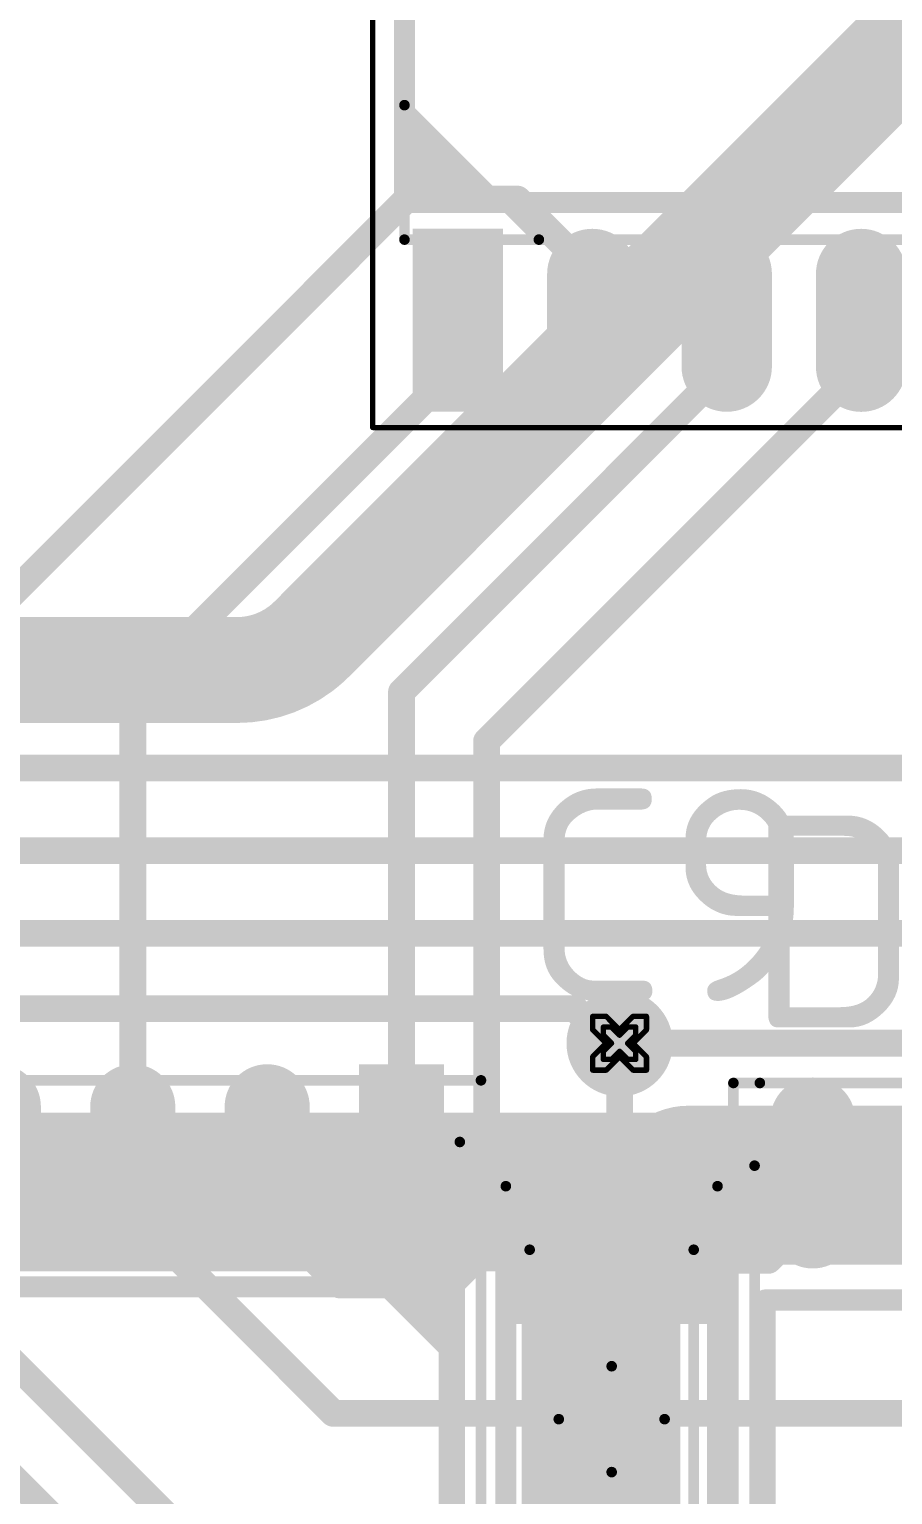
# Model space of a CAD drawing. Header units: millimetres. Extents: x 3219 to 51106, y -14166 to 2063.
# Drawn here: x 5620.08 to 5628.23, y 1785.82 to 1799.66 of the extents above; entities that cross this region are included whole.
import ezdxf

# ---------------------------------------------------------------- set-up
doc = ezdxf.new("R2010")
doc.units = ezdxf.units.MM
doc.layers.get('0').update_dxf_attribs({"lineweight": 53})
for name, color, linetype in [('Bottom Layer', 5, 'Continuous'), ('Bottom Solder', 6, 'Continuous'), ('Drill Drawing', 1, 'Continuous'), ('Mechanical 13', 56, 'Continuous'), ('Mechanical 15', 56, 'Continuous'), ('Top Layer', 1, 'Continuous'), ('Top Overlay', 2, 'Continuous'), ('Top Paste', 8, 'Continuous'), ('Top Solder', 216, 'Continuous')]:
    doc.layers.add(name, color=color, linetype=linetype)
doc.styles.add('GOST type B', font='GOST_B.TTF', dxfattribs={"height": 3.5})

# ---------------------------------------------------------------- blocks, each defined once
blk = doc.blocks.new('14_SOIC_96')
at = {"layer": 'Top Layer'}
h = blk.add_hatch(color=1, dxfattribs=at)
edge = h.paths.add_edge_path()
edge.add_arc((5.4, 0), 0.3, 90, 270)
edge.add_line((5.4, -0.3), (6.4, -0.3))
edge.add_arc((6.4, 0), 0.3, 270, 450)
edge.add_line((6.4, 0.3), (5.4, 0.3))
at = {"layer": 'Top Paste'}
h = blk.add_hatch(color=8, dxfattribs=at)
edge = h.paths.add_edge_path()
edge.add_arc((5.4, 0), 0.3, 90, 270)
edge.add_line((5.4, -0.3), (6.4, -0.3))
edge.add_arc((6.4, 0), 0.3, 270, 450)
edge.add_line((6.4, 0.3), (5.4, 0.3))
at = {"layer": 'Top Solder'}
h = blk.add_hatch(color=216, dxfattribs=at)
edge = h.paths.add_edge_path()
edge.add_arc((5.4, 0), 0.402, 90, 270)
edge.add_line((5.4, -0.402), (6.4, -0.402))
edge.add_arc((6.4, 0), 0.402, 270, 450)
edge.add_line((6.4, 0.402), (5.4, 0.402))
at = {"layer": 'Mechanical 13'}
for points in [[(-0.168, 0.55, 0.1, 0.1, 0), (5.969, 0.55, 0.1, 0.1, 0)], [(5.969, 0.55, 0.1, 0.1, 0), (5.969, -8.15, 0.1, 0.1, 0)]]:
    blk.add_lwpolyline(points, format="xyseb", dxfattribs=at)
blk.add_lwpolyline([(5.944, 0.55, 0.05, 0.05, 1), (5.994, 0.55, 0.05, 0.05, 1)], format="xyseb", close=True, dxfattribs=at)
blk.add_lwpolyline([(5.944, 0.55, 0.05, 0.05, 1), (5.994, 0.55, 0.05, 0.05, 1)], format="xyseb", close=True, dxfattribs=at)
at = {"layer": 'Mechanical 15'}
for points in [[(-0.75, 0.75, 0.1, 0.1, 0), (6.75, 0.75, 0.1, 0.1, 0)], [(6.75, 0.75, 0.1, 0.1, 0), (6.75, 0.5, 0.1, 0.1, 0)], [(6.75, 0.5, 0.1, 0.1, 0), (6.75, -8.25, 0.1, 0.1, 0)]]:
    blk.add_lwpolyline(points, format="xyseb", dxfattribs=at)
for points in [[(6.725, 0.75, 0.05, 0.05, 1), (6.775, 0.75, 0.05, 0.05, 1)], [(6.725, 0.75, 0.05, 0.05, 1), (6.775, 0.75, 0.05, 0.05, 1)], [(6.725, 0.5, 0.05, 0.05, 1), (6.775, 0.5, 0.05, 0.05, 1)], [(6.725, 0.5, 0.05, 0.05, 1), (6.775, 0.5, 0.05, 0.05, 1)]]:
    blk.add_lwpolyline(points, format="xyseb", close=True, dxfattribs=at)
at = {"layer": 'Top Overlay'}
for points in [[(1.2, 0.45, 0.2, 0.2, 0), (4.7, 0.45, 0.2, 0.2, 0)], [(4.7, 0.45, 0.2, 0.2, 0), (4.7, -8.05, 0.2, 0.2, 0)]]:
    blk.add_lwpolyline(points, format="xyseb", dxfattribs=at)
blk.add_lwpolyline([(4.65, 0.45, 0.1, 0.1, 1), (4.75, 0.45, 0.1, 0.1, 1)], format="xyseb", close=True, dxfattribs=at)
blk.add_lwpolyline([(4.65, 0.45, 0.1, 0.1, 1), (4.75, 0.45, 0.1, 0.1, 1)], format="xyseb", close=True, dxfattribs=at)
blk = doc.blocks.new('14_SOIC_99')
at = {"layer": 'Mechanical 13'}
h = blk.add_hatch(color=56, dxfattribs=at)
edge = h.paths.add_edge_path()
edge.add_arc((0.5, 0), 0.25, 0, 360)
at = {"layer": 'Top Layer'}
blk.add_hatch(color=1, dxfattribs=at).paths.add_polyline_path([(-0.8, 0.3), (0.8, 0.3), (0.8, -0.3), (-0.8, -0.3)])
h = blk.add_hatch(color=1, dxfattribs=at)
edge = h.paths.add_edge_path()
edge.add_arc((-0.5, -1.27), 0.3, 90, 270)
edge.add_line((-0.5, -1.57), (0.5, -1.57))
edge.add_arc((0.5, -1.27), 0.3, 270, 450)
edge.add_line((0.5, -0.97), (-0.5, -0.97))
h = blk.add_hatch(color=1, dxfattribs=at)
edge = h.paths.add_edge_path()
edge.add_arc((-0.5, -2.54), 0.3, 90, 270)
edge.add_line((-0.5, -2.84), (0.5, -2.84))
edge.add_arc((0.5, -2.54), 0.3, 270, 450)
edge.add_line((0.5, -2.24), (-0.5, -2.24))
h = blk.add_hatch(color=1, dxfattribs=at)
edge = h.paths.add_edge_path()
edge.add_arc((-0.5, -3.81), 0.3, 90, 270)
edge.add_line((-0.5, -4.11), (0.5, -4.11))
edge.add_arc((0.5, -3.81), 0.3, 270, 450)
edge.add_line((0.5, -3.51), (-0.5, -3.51))
at = {"layer": 'Top Overlay'}
blk.add_hatch(color=2, dxfattribs=at).paths.add_polyline_path([(1.2, 0.45), (1.2, -0.27), (1.92, 0.45)])
at = {"layer": 'Top Paste'}
blk.add_hatch(color=8, dxfattribs=at).paths.add_polyline_path([(-0.8, 0.3), (0.8, 0.3), (0.8, -0.3), (-0.8, -0.3)])
h = blk.add_hatch(color=8, dxfattribs=at)
edge = h.paths.add_edge_path()
edge.add_arc((-0.5, -1.27), 0.3, 90, 270)
edge.add_line((-0.5, -1.57), (0.5, -1.57))
edge.add_arc((0.5, -1.27), 0.3, 270, 450)
edge.add_line((0.5, -0.97), (-0.5, -0.97))
h = blk.add_hatch(color=8, dxfattribs=at)
edge = h.paths.add_edge_path()
edge.add_arc((-0.5, -2.54), 0.3, 90, 270)
edge.add_line((-0.5, -2.84), (0.5, -2.84))
edge.add_arc((0.5, -2.54), 0.3, 270, 450)
edge.add_line((0.5, -2.24), (-0.5, -2.24))
h = blk.add_hatch(color=8, dxfattribs=at)
edge = h.paths.add_edge_path()
edge.add_arc((-0.5, -3.81), 0.3, 90, 270)
edge.add_line((-0.5, -4.11), (0.5, -4.11))
edge.add_arc((0.5, -3.81), 0.3, 270, 450)
edge.add_line((0.5, -3.51), (-0.5, -3.51))
at = {"layer": 'Top Solder'}
blk.add_hatch(color=216, dxfattribs=at).paths.add_polyline_path([(-0.902, 0.402), (0.902, 0.402), (0.902, -0.402), (-0.902, -0.402)])
h = blk.add_hatch(color=216, dxfattribs=at)
edge = h.paths.add_edge_path()
edge.add_arc((-0.5, -1.27), 0.402, 90, 270)
edge.add_line((-0.5, -1.672), (0.5, -1.672))
edge.add_arc((0.5, -1.27), 0.402, 270, 450)
edge.add_line((0.5, -0.868), (-0.5, -0.868))
h = blk.add_hatch(color=216, dxfattribs=at)
edge = h.paths.add_edge_path()
edge.add_arc((-0.5, -2.54), 0.402, 90, 270)
edge.add_line((-0.5, -2.942), (0.5, -2.942))
edge.add_arc((0.5, -2.54), 0.402, 270, 450)
edge.add_line((0.5, -2.138), (-0.5, -2.138))
h = blk.add_hatch(color=216, dxfattribs=at)
edge = h.paths.add_edge_path()
edge.add_arc((-0.5, -3.81), 0.402, 90, 270)
edge.add_line((-0.5, -4.212), (0.5, -4.212))
edge.add_arc((0.5, -3.81), 0.402, 270, 450)
edge.add_line((0.5, -3.408), (-0.5, -3.408))
at = {"layer": 'Mechanical 13'}
for points in [[(-0.168, -8.15, 0.1, 0.1, 0), (-0.168, 0.55, 0.1, 0.1, 0)], [(5.969, 0.55, 0.1, 0.1, 0), (-0.168, 0.55, 0.1, 0.1, 0)]]:
    blk.add_lwpolyline(points, format="xyseb", dxfattribs=at)
blk.add_lwpolyline([(-0.193, 0.55, 0.05, 0.05, 1), (-0.143, 0.55, 0.05, 0.05, 1)], format="xyseb", close=True, dxfattribs=at)
blk.add_lwpolyline([(-0.193, 0.55, 0.05, 0.05, 1), (-0.143, 0.55, 0.05, 0.05, 1)], format="xyseb", close=True, dxfattribs=at)
at = {"layer": 'Mechanical 15'}
for points in [[(-0.75, -8.25, 0.1, 0.1, 0), (-0.75, 0.75, 0.1, 0.1, 0)], [(6.75, 0.75, 0.1, 0.1, 0), (-0.75, 0.75, 0.1, 0.1, 0)]]:
    blk.add_lwpolyline(points, format="xyseb", dxfattribs=at)
blk.add_lwpolyline([(-0.775, 0.75, 0.05, 0.05, 1), (-0.725, 0.75, 0.05, 0.05, 1)], format="xyseb", close=True, dxfattribs=at)
blk.add_lwpolyline([(-0.775, 0.75, 0.05, 0.05, 1), (-0.725, 0.75, 0.05, 0.05, 1)], format="xyseb", close=True, dxfattribs=at)
at = {"layer": 'Top Overlay'}
for points in [[(1.2, 0.45, 0.2, 0.2, 0), (4.7, 0.45, 0.2, 0.2, 0)], [(1.2, -8.05, 0.2, 0.2, 0), (1.2, 0.45, 0.2, 0.2, 0)]]:
    blk.add_lwpolyline(points, format="xyseb", dxfattribs=at)
blk.add_lwpolyline([(1.15, 0.45, 0.1, 0.1, 1), (1.25, 0.45, 0.1, 0.1, 1)], format="xyseb", close=True, dxfattribs=at)
blk.add_lwpolyline([(1.15, 0.45, 0.1, 0.1, 1), (1.25, 0.45, 0.1, 0.1, 1)], format="xyseb", close=True, dxfattribs=at)
blk = doc.blocks.new('16_SOIC_101')
at = {"layer": 'Top Layer'}
blk.add_hatch(color=1, dxfattribs=at).paths.add_polyline_path([(-3.475, 4.77), (-1.95, 4.77), (-1.95, 4.12), (-3.475, 4.12)])
h = blk.add_hatch(color=1, dxfattribs=at)
edge = h.paths.add_edge_path()
edge.add_arc((-3.15, 3.175), 0.325, 90, 270)
edge.add_line((-3.15, 2.85), (-2.275, 2.85))
edge.add_arc((-2.275, 3.175), 0.325, 270, 450)
edge.add_line((-2.275, 3.5), (-3.15, 3.5))
h = blk.add_hatch(color=1, dxfattribs=at)
edge = h.paths.add_edge_path()
edge.add_arc((-3.149, 1.905), 0.325, 90, 270)
edge.add_line((-3.149, 1.58), (-2.274, 1.58))
edge.add_arc((-2.274, 1.905), 0.325, 270, 450)
edge.add_line((-2.274, 2.23), (-3.149, 2.23))
h = blk.add_hatch(color=1, dxfattribs=at)
edge = h.paths.add_edge_path()
edge.add_arc((-3.15, 0.635), 0.325, 90, 270)
edge.add_line((-3.15, 0.31), (-2.275, 0.31))
edge.add_arc((-2.275, 0.635), 0.325, 270, 450)
edge.add_line((-2.275, 0.96), (-3.15, 0.96))
at = {"layer": 'Top Overlay'}
blk.add_hatch(color=2, dxfattribs=at).paths.add_polyline_path([(-1.56, 4.86), (-1.56, 4.14), (-0.84, 4.86)])
at = {"layer": 'Top Paste'}
blk.add_hatch(color=8, dxfattribs=at).paths.add_polyline_path([(-3.475, 4.77), (-1.95, 4.77), (-1.95, 4.12), (-3.475, 4.12)])
h = blk.add_hatch(color=8, dxfattribs=at)
edge = h.paths.add_edge_path()
edge.add_arc((-3.15, 3.175), 0.325, 90, 270)
edge.add_line((-3.15, 2.85), (-2.275, 2.85))
edge.add_arc((-2.275, 3.175), 0.325, 270, 450)
edge.add_line((-2.275, 3.5), (-3.15, 3.5))
h = blk.add_hatch(color=8, dxfattribs=at)
edge = h.paths.add_edge_path()
edge.add_arc((-3.149, 1.905), 0.325, 90, 270)
edge.add_line((-3.149, 1.58), (-2.274, 1.58))
edge.add_arc((-2.274, 1.905), 0.325, 270, 450)
edge.add_line((-2.274, 2.23), (-3.149, 2.23))
h = blk.add_hatch(color=8, dxfattribs=at)
edge = h.paths.add_edge_path()
edge.add_arc((-3.15, 0.635), 0.325, 90, 270)
edge.add_line((-3.15, 0.31), (-2.275, 0.31))
edge.add_arc((-2.275, 0.635), 0.325, 270, 450)
edge.add_line((-2.275, 0.96), (-3.15, 0.96))
at = {"layer": 'Top Solder'}
blk.add_hatch(color=216, dxfattribs=at).paths.add_polyline_path([(-3.576, 4.872), (-1.848, 4.872), (-1.848, 4.018), (-3.576, 4.018)])
h = blk.add_hatch(color=216, dxfattribs=at)
edge = h.paths.add_edge_path()
edge.add_arc((-3.15, 3.175), 0.427, 90, 270)
edge.add_line((-3.15, 2.748), (-2.275, 2.748))
edge.add_arc((-2.275, 3.175), 0.427, 270, 450)
edge.add_line((-2.275, 3.602), (-3.15, 3.602))
h = blk.add_hatch(color=216, dxfattribs=at)
edge = h.paths.add_edge_path()
edge.add_arc((-3.149, 1.905), 0.427, 90, 270)
edge.add_line((-3.149, 1.478), (-2.274, 1.478))
edge.add_arc((-2.274, 1.905), 0.427, 270, 450)
edge.add_line((-2.274, 2.332), (-3.149, 2.332))
h = blk.add_hatch(color=216, dxfattribs=at)
edge = h.paths.add_edge_path()
edge.add_arc((-3.15, 0.635), 0.427, 90, 270)
edge.add_line((-3.15, 0.208), (-2.275, 0.208))
edge.add_arc((-2.275, 0.635), 0.427, 270, 450)
edge.add_line((-2.275, 1.062), (-3.15, 1.062))
at = {"layer": 'Mechanical 13'}
for points in [[(-1.95, 4.95, 0.1, 0.1, 0), (1.95, 4.95, 0.1, 0.1, 0)], [(-1.95, 4.95, 0.1, 0.1, 0), (-1.95, -4.95, 0.1, 0.1, 0)], [(-0.68, 4.95, 0.1, 0.1, 0), (-1.95, 3.68, 0.1, 0.1, 0)]]:
    blk.add_lwpolyline(points, format="xyseb", dxfattribs=at)
for points in [[(-1.975, 4.95, 0.05, 0.05, 1), (-1.925, 4.95, 0.05, 0.05, 1)], [(-1.975, 4.95, 0.05, 0.05, 1), (-1.925, 4.95, 0.05, 0.05, 1)], [(-0.705, 4.95, 0.05, 0.05, 1), (-0.655, 4.95, 0.05, 0.05, 1)], [(-1.975, 3.68, 0.05, 0.05, 1), (-1.925, 3.68, 0.05, 0.05, 1)]]:
    blk.add_lwpolyline(points, format="xyseb", close=True, dxfattribs=at)
at = {"layer": 'Mechanical 15'}
for points in [[(-3.725, 5.25, 0.05, 0.05, 0), (3.725, 5.25, 0.05, 0.05, 0)], [(-3.725, 5.25, 0.05, 0.05, 0), (-3.725, -5.25, 0.05, 0.05, 0)]]:
    blk.add_lwpolyline(points, format="xyseb", dxfattribs=at)
blk.add_lwpolyline([(-3.737, 5.25, 0.025, 0.025, 1), (-3.712, 5.25, 0.025, 0.025, 1)], format="xyseb", close=True, dxfattribs=at)
blk.add_lwpolyline([(-3.737, 5.25, 0.025, 0.025, 1), (-3.712, 5.25, 0.025, 0.025, 1)], format="xyseb", close=True, dxfattribs=at)
at = {"layer": 'Top Overlay'}
for points in [[(-1.6, 4.95, 0.2, 0.2, 0), (1.6, 4.95, 0.2, 0.2, 0)], [(-1.6, 4.95, 0.2, 0.2, 0), (-1.6, -4.95, 0.2, 0.2, 0)]]:
    blk.add_lwpolyline(points, format="xyseb", dxfattribs=at)
blk.add_lwpolyline([(-1.65, 4.95, 0.1, 0.1, 1), (-1.55, 4.95, 0.1, 0.1, 1)], format="xyseb", close=True, dxfattribs=at)
blk.add_lwpolyline([(-1.65, 4.95, 0.1, 0.1, 1), (-1.55, 4.95, 0.1, 0.1, 1)], format="xyseb", close=True, dxfattribs=at)
blk = doc.blocks.new('CAP__1206_120')
at = {"layer": 'Top Layer'}
for points in [[(-2, -0.8), (-2, 0.8), (-1, 0.8), (-1, -0.8)], [(1, -0.8), (1, 0.8), (2, 0.8), (2, -0.8)]]:
    blk.add_hatch(color=1, dxfattribs=at).paths.add_polyline_path(points)
at = {"layer": 'Top Paste'}
for points in [[(-2, -0.8), (-2, 0.8), (-1, 0.8), (-1, -0.8)], [(1, -0.8), (1, 0.8), (2, 0.8), (2, -0.8)]]:
    blk.add_hatch(color=8, dxfattribs=at).paths.add_polyline_path(points)
at = {"layer": 'Top Solder'}
for points in [[(-2.102, -0.902), (-2.102, 0.902), (-0.898, 0.902), (-0.898, -0.902)], [(0.898, -0.902), (0.898, 0.902), (2.102, 0.902), (2.102, -0.902)]]:
    blk.add_hatch(color=216, dxfattribs=at).paths.add_polyline_path(points)
at = {"layer": 'Mechanical 13'}
for points in [[(-1.6, 0.775, 0.1, 0.1, 0), (1.6, 0.775, 0.1, 0.1, 0)], [(-1.6, 0.775, 0.1, 0.1, 0), (-1.6, -0.775, 0.1, 0.1, 0)], [(1.6, 0.775, 0.1, 0.1, 0), (1.6, -0.775, 0.1, 0.1, 0)], [(-1.6, -0.775, 0.1, 0.1, 0), (1.6, -0.775, 0.1, 0.1, 0)]]:
    blk.add_lwpolyline(points, format="xyseb", dxfattribs=at)
for points in [[(-1.625, 0.775, 0.05, 0.05, 1), (-1.575, 0.775, 0.05, 0.05, 1)], [(-1.625, 0.775, 0.05, 0.05, 1), (-1.575, 0.775, 0.05, 0.05, 1)], [(1.575, 0.775, 0.05, 0.05, 1), (1.625, 0.775, 0.05, 0.05, 1)], [(1.575, 0.775, 0.05, 0.05, 1), (1.625, 0.775, 0.05, 0.05, 1)], [(-1.625, -0.775, 0.05, 0.05, 1), (-1.575, -0.775, 0.05, 0.05, 1)], [(-1.625, -0.775, 0.05, 0.05, 1), (-1.575, -0.775, 0.05, 0.05, 1)], [(1.575, -0.775, 0.05, 0.05, 1), (1.625, -0.775, 0.05, 0.05, 1)], [(1.575, -0.775, 0.05, 0.05, 1), (1.625, -0.775, 0.05, 0.05, 1)]]:
    blk.add_lwpolyline(points, format="xyseb", close=True, dxfattribs=at)
at = {"layer": 'Mechanical 15'}
for points in [[(-2.2, 1, 0.1, 0.1, 0), (-2.2, -1, 0.1, 0.1, 0)], [(-2.2, 1, 0.1, 0.1, 0), (2.2, 1, 0.1, 0.1, 0)], [(2.2, 1, 0.1, 0.1, 0), (2.2, -1, 0.1, 0.1, 0)], [(0, 0.5, 0.1, 0.1, 0), (0, -0.5, 0.1, 0.1, 0)], [(-0.5, 0, 0.1, 0.1, 0), (0.5, 0, 0.1, 0.1, 0)], [(-2.2, -1, 0.1, 0.1, 0), (2.2, -1, 0.1, 0.1, 0)]]:
    blk.add_lwpolyline(points, format="xyseb", dxfattribs=at)
for points in [[(-2.225, 1, 0.05, 0.05, 1), (-2.175, 1, 0.05, 0.05, 1)], [(-2.225, 1, 0.05, 0.05, 1), (-2.175, 1, 0.05, 0.05, 1)], [(2.175, 1, 0.05, 0.05, 1), (2.225, 1, 0.05, 0.05, 1)], [(2.175, 1, 0.05, 0.05, 1), (2.225, 1, 0.05, 0.05, 1)], [(-0.025, 0.5, 0.05, 0.05, 1), (0.025, 0.5, 0.05, 0.05, 1)], [(-0.525, 0, 0.05, 0.05, 1), (-0.475, 0, 0.05, 0.05, 1)], [(0.475, 0, 0.05, 0.05, 1), (0.525, 0, 0.05, 0.05, 1)], [(-0.025, -0.5, 0.05, 0.05, 1), (0.025, -0.5, 0.05, 0.05, 1)], [(-2.225, -1, 0.05, 0.05, 1), (-2.175, -1, 0.05, 0.05, 1)], [(-2.225, -1, 0.05, 0.05, 1), (-2.175, -1, 0.05, 0.05, 1)], [(2.175, -1, 0.05, 0.05, 1), (2.225, -1, 0.05, 0.05, 1)], [(2.175, -1, 0.05, 0.05, 1), (2.225, -1, 0.05, 0.05, 1)]]:
    blk.add_lwpolyline(points, format="xyseb", close=True, dxfattribs=at)
at = {"layer": 'Top Overlay'}
for points in [[(-2.2, 1, 0.2, 0.2, 0), (2.2, 1, 0.2, 0.2, 0)], [(-2.2, 1, 0.2, 0.2, 0), (-2.2, -1, 0.2, 0.2, 0)], [(2.2, 1, 0.2, 0.2, 0), (2.2, -1, 0.2, 0.2, 0)], [(-2.2, -1, 0.2, 0.2, 0), (2.2, -1, 0.2, 0.2, 0)]]:
    blk.add_lwpolyline(points, format="xyseb", dxfattribs=at)
for points in [[(-2.25, 1, 0.1, 0.1, 1), (-2.15, 1, 0.1, 0.1, 1)], [(-2.25, 1, 0.1, 0.1, 1), (-2.15, 1, 0.1, 0.1, 1)], [(2.15, 1, 0.1, 0.1, 1), (2.25, 1, 0.1, 0.1, 1)], [(2.15, 1, 0.1, 0.1, 1), (2.25, 1, 0.1, 0.1, 1)], [(-2.25, -1, 0.1, 0.1, 1), (-2.15, -1, 0.1, 0.1, 1)], [(-2.25, -1, 0.1, 0.1, 1), (-2.15, -1, 0.1, 0.1, 1)], [(2.15, -1, 0.1, 0.1, 1), (2.25, -1, 0.1, 0.1, 1)], [(2.15, -1, 0.1, 0.1, 1), (2.25, -1, 0.1, 0.1, 1)]]:
    blk.add_lwpolyline(points, format="xyseb", close=True, dxfattribs=at)

msp = doc.modelspace()

# ---------------------------------------------------------------- hatches: boundary and pattern name
at = {"layer": 'Bottom Layer'}
h = msp.add_hatch(color=5, dxfattribs=at)
edge = h.paths.add_edge_path()
edge.add_arc((5625.654, 1790.083), 0.4, 0, 360)
at = {"layer": 'Bottom Solder'}
h = msp.add_hatch(color=6, dxfattribs=at)
edge = h.paths.add_edge_path()
edge.add_arc((5625.654, 1790.083), 0.502, 0, 360)
at = {"layer": 'Top Layer'}
h = msp.add_hatch(color=1, dxfattribs=at)
edge = h.paths.add_edge_path()
edge.add_arc((5625.654, 1790.083), 0.4, 0, 360)
at = {"layer": 'Top Solder'}
h = msp.add_hatch(color=216, dxfattribs=at)
edge = h.paths.add_edge_path()
edge.add_arc((5625.654, 1790.083), 0.502, 0, 360)

# ---------------------------------------------------------------- linework, layer by layer
at = {"layer": 'Bottom Layer'}
for points in [[(5622.746, 1793.901, 1, 1, 0), (5633.304, 1804.458, 1, 1, 0)], [(5622.639, 1793.808, 1, 1, -0.162278), (5622.039, 1793.608, 1, 1, 0)], [(5622.746, 1793.901, 1, 1, -0.035488), (5622.639, 1793.808, 1, 1, 0)], [(5592.168, 1793.608, 1, 1, 0), (5622.039, 1793.608, 1, 1, 0)], [(5592.991, 1792.683, 0.254, 0.254, 0), (5641.404, 1792.683, 0.254, 0.254, 0)], [(5601.679, 1791.902, 0.254, 0.254, 0), (5629.904, 1791.902, 0.254, 0.254, 0)], [(5606.966, 1791.121, 0.254, 0.254, 0), (5630.517, 1791.121, 0.254, 0.254, 0)], [(5616.179, 1790.41, 0.254, 0.254, 0), (5625.232, 1790.41, 0.254, 0.254, 0)], [(5625.232, 1790.41, 0.254, 0.254, 0), (5625.558, 1790.083, 0.254, 0.254, 0)], [(5625.558, 1790.083, 0.254, 0.254, 0), (5632.917, 1790.083, 0.254, 0.254, 0)], [(5626.235, 1788.679, 1.5, 1.5, 0), (5626.299, 1788.743, 1.5, 1.5, 0)], [(5626.299, 1788.743, 1.5, 1.5, 0), (5632.385, 1788.743, 1.5, 1.5, 0)], [(5616.908, 1788.679, 1.5, 1.5, 0), (5625.479, 1788.679, 1.5, 1.5, 0)], [(5625.479, 1788.679, 1.5, 1.5, 0), (5626.235, 1788.679, 1.5, 1.5, 0)], [(5625.479, 1784.108, 1.5, 1.5, 0), (5625.479, 1788.679, 1.5, 1.5, 0)]]:
    msp.add_lwpolyline(points, format="xyseb", dxfattribs=at)
for points in [[(5622.389, 1793.808, 0.5, 0.5, 1), (5622.889, 1793.808, 0.5, 0.5, 1)], [(5622.389, 1793.808, 0.5, 0.5, 1), (5622.889, 1793.808, 0.5, 0.5, 1)], [(5622.496, 1793.901, 0.5, 0.5, 1), (5622.996, 1793.901, 0.5, 0.5, 1)], [(5622.496, 1793.901, 0.5, 0.5, 1), (5622.996, 1793.901, 0.5, 0.5, 1)], [(5621.789, 1793.608, 0.5, 0.5, 1), (5622.289, 1793.608, 0.5, 0.5, 1)], [(5621.789, 1793.608, 0.5, 0.5, 1), (5622.289, 1793.608, 0.5, 0.5, 1)], [(5625.168, 1790.41, 0.127, 0.127, 1), (5625.295, 1790.41, 0.127, 0.127, 1)], [(5625.168, 1790.41, 0.127, 0.127, 1), (5625.295, 1790.41, 0.127, 0.127, 1)], [(5625.495, 1790.083, 0.127, 0.127, 1), (5625.622, 1790.083, 0.127, 0.127, 1)], [(5625.495, 1790.083, 0.127, 0.127, 1), (5625.622, 1790.083, 0.127, 0.127, 1)], [(5625.924, 1788.743, 0.75, 0.75, 1), (5626.674, 1788.743, 0.75, 0.75, 1)], [(5625.924, 1788.743, 0.75, 0.75, 1), (5626.674, 1788.743, 0.75, 0.75, 1)], [(5625.104, 1788.679, 0.75, 0.75, 1), (5625.854, 1788.679, 0.75, 0.75, 1)], [(5625.104, 1788.679, 0.75, 0.75, 1), (5625.854, 1788.679, 0.75, 0.75, 1)], [(5625.104, 1788.679, 0.75, 0.75, 1), (5625.854, 1788.679, 0.75, 0.75, 1)], [(5625.86, 1788.679, 0.75, 0.75, 1), (5626.61, 1788.679, 0.75, 0.75, 1)], [(5625.86, 1788.679, 0.75, 0.75, 1), (5626.61, 1788.679, 0.75, 0.75, 1)]]:
    msp.add_lwpolyline(points, format="xyseb", close=True, dxfattribs=at)
at = {"layer": 'Drill Drawing'}
for points in [[(5625.4, 1790.21, 0.0508, 0.0508, 0), (5625.4, 1790.337, 0.0508, 0.0508, 0)], [(5625.4, 1790.337, 0.0508, 0.0508, 0), (5625.527, 1790.337, 0.0508, 0.0508, 0)], [(5625.527, 1790.337, 0.0508, 0.0508, 0), (5625.654, 1790.21, 0.0508, 0.0508, 0)], [(5625.654, 1790.21, 0.0508, 0.0508, 0), (5625.781, 1790.337, 0.0508, 0.0508, 0)], [(5625.781, 1790.337, 0.0508, 0.0508, 0), (5625.908, 1790.337, 0.0508, 0.0508, 0)], [(5625.908, 1790.21, 0.0508, 0.0508, 0), (5625.908, 1790.337, 0.0508, 0.0508, 0)], [(5625.4, 1790.21, 0.0508, 0.0508, 0), (5625.527, 1790.083, 0.0508, 0.0508, 0)], [(5625.501, 1790.159, 0.0508, 0.0508, 0), (5625.501, 1790.236, 0.0508, 0.0508, 0)], [(5625.501, 1790.236, 0.0508, 0.0508, 0), (5625.577, 1790.236, 0.0508, 0.0508, 0)], [(5625.501, 1790.159, 0.0508, 0.0508, 0), (5625.577, 1790.083, 0.0508, 0.0508, 0)], [(5625.577, 1790.236, 0.0508, 0.0508, 0), (5625.654, 1790.159, 0.0508, 0.0508, 0)], [(5625.654, 1790.159, 0.0508, 0.0508, 0), (5625.73, 1790.236, 0.0508, 0.0508, 0)], [(5625.73, 1790.236, 0.0508, 0.0508, 0), (5625.806, 1790.236, 0.0508, 0.0508, 0)], [(5625.73, 1790.083, 0.0508, 0.0508, 0), (5625.806, 1790.159, 0.0508, 0.0508, 0)], [(5625.781, 1790.083, 0.0508, 0.0508, 0), (5625.908, 1790.21, 0.0508, 0.0508, 0)], [(5625.806, 1790.159, 0.0508, 0.0508, 0), (5625.806, 1790.236, 0.0508, 0.0508, 0)], [(5625.4, 1789.956, 0.0508, 0.0508, 0), (5625.527, 1790.083, 0.0508, 0.0508, 0)], [(5625.501, 1790.007, 0.0508, 0.0508, 0), (5625.577, 1790.083, 0.0508, 0.0508, 0)], [(5625.501, 1789.931, 0.0508, 0.0508, 0), (5625.501, 1790.007, 0.0508, 0.0508, 0)], [(5625.577, 1789.931, 0.0508, 0.0508, 0), (5625.654, 1790.007, 0.0508, 0.0508, 0)], [(5625.654, 1790.007, 0.0508, 0.0508, 0), (5625.73, 1789.931, 0.0508, 0.0508, 0)], [(5625.73, 1790.083, 0.0508, 0.0508, 0), (5625.806, 1790.007, 0.0508, 0.0508, 0)], [(5625.781, 1790.083, 0.0508, 0.0508, 0), (5625.908, 1789.956, 0.0508, 0.0508, 0)], [(5625.806, 1789.931, 0.0508, 0.0508, 0), (5625.806, 1790.007, 0.0508, 0.0508, 0)], [(5625.4, 1789.829, 0.0508, 0.0508, 0), (5625.4, 1789.956, 0.0508, 0.0508, 0)], [(5625.4, 1789.829, 0.0508, 0.0508, 0), (5625.527, 1789.829, 0.0508, 0.0508, 0)], [(5625.501, 1789.931, 0.0508, 0.0508, 0), (5625.577, 1789.931, 0.0508, 0.0508, 0)], [(5625.527, 1789.829, 0.0508, 0.0508, 0), (5625.654, 1789.956, 0.0508, 0.0508, 0)], [(5625.654, 1789.956, 0.0508, 0.0508, 0), (5625.781, 1789.829, 0.0508, 0.0508, 0)], [(5625.73, 1789.931, 0.0508, 0.0508, 0), (5625.806, 1789.931, 0.0508, 0.0508, 0)], [(5625.781, 1789.829, 0.0508, 0.0508, 0), (5625.908, 1789.829, 0.0508, 0.0508, 0)], [(5625.908, 1789.829, 0.0508, 0.0508, 0), (5625.908, 1789.956, 0.0508, 0.0508, 0)]]:
    msp.add_lwpolyline(points, format="xyseb", dxfattribs=at)
for points in [[(5625.387, 1790.337, 0.0254, 0.0254, 1), (5625.412, 1790.337, 0.0254, 0.0254, 1)], [(5625.387, 1790.337, 0.0254, 0.0254, 1), (5625.412, 1790.337, 0.0254, 0.0254, 1)], [(5625.514, 1790.337, 0.0254, 0.0254, 1), (5625.539, 1790.337, 0.0254, 0.0254, 1)], [(5625.514, 1790.337, 0.0254, 0.0254, 1), (5625.539, 1790.337, 0.0254, 0.0254, 1)], [(5625.768, 1790.337, 0.0254, 0.0254, 1), (5625.793, 1790.337, 0.0254, 0.0254, 1)], [(5625.768, 1790.337, 0.0254, 0.0254, 1), (5625.793, 1790.337, 0.0254, 0.0254, 1)], [(5625.895, 1790.337, 0.0254, 0.0254, 1), (5625.92, 1790.337, 0.0254, 0.0254, 1)], [(5625.895, 1790.337, 0.0254, 0.0254, 1), (5625.92, 1790.337, 0.0254, 0.0254, 1)], [(5625.387, 1790.21, 0.0254, 0.0254, 1), (5625.412, 1790.21, 0.0254, 0.0254, 1)], [(5625.387, 1790.21, 0.0254, 0.0254, 1), (5625.412, 1790.21, 0.0254, 0.0254, 1)], [(5625.488, 1790.236, 0.0254, 0.0254, 1), (5625.514, 1790.236, 0.0254, 0.0254, 1)], [(5625.488, 1790.236, 0.0254, 0.0254, 1), (5625.514, 1790.236, 0.0254, 0.0254, 1)], [(5625.488, 1790.159, 0.0254, 0.0254, 1), (5625.514, 1790.159, 0.0254, 0.0254, 1)], [(5625.488, 1790.159, 0.0254, 0.0254, 1), (5625.514, 1790.159, 0.0254, 0.0254, 1)], [(5625.565, 1790.236, 0.0254, 0.0254, 1), (5625.59, 1790.236, 0.0254, 0.0254, 1)], [(5625.565, 1790.236, 0.0254, 0.0254, 1), (5625.59, 1790.236, 0.0254, 0.0254, 1)], [(5625.641, 1790.21, 0.0254, 0.0254, 1), (5625.666, 1790.21, 0.0254, 0.0254, 1)], [(5625.641, 1790.21, 0.0254, 0.0254, 1), (5625.666, 1790.21, 0.0254, 0.0254, 1)], [(5625.641, 1790.159, 0.0254, 0.0254, 1), (5625.666, 1790.159, 0.0254, 0.0254, 1)], [(5625.641, 1790.159, 0.0254, 0.0254, 1), (5625.666, 1790.159, 0.0254, 0.0254, 1)], [(5625.717, 1790.236, 0.0254, 0.0254, 1), (5625.742, 1790.236, 0.0254, 0.0254, 1)], [(5625.717, 1790.236, 0.0254, 0.0254, 1), (5625.742, 1790.236, 0.0254, 0.0254, 1)], [(5625.793, 1790.236, 0.0254, 0.0254, 1), (5625.819, 1790.236, 0.0254, 0.0254, 1)], [(5625.793, 1790.236, 0.0254, 0.0254, 1), (5625.819, 1790.236, 0.0254, 0.0254, 1)], [(5625.793, 1790.159, 0.0254, 0.0254, 1), (5625.819, 1790.159, 0.0254, 0.0254, 1)], [(5625.793, 1790.159, 0.0254, 0.0254, 1), (5625.819, 1790.159, 0.0254, 0.0254, 1)], [(5625.895, 1790.21, 0.0254, 0.0254, 1), (5625.92, 1790.21, 0.0254, 0.0254, 1)], [(5625.895, 1790.21, 0.0254, 0.0254, 1), (5625.92, 1790.21, 0.0254, 0.0254, 1)], [(5625.488, 1790.007, 0.0254, 0.0254, 1), (5625.514, 1790.007, 0.0254, 0.0254, 1)], [(5625.488, 1790.007, 0.0254, 0.0254, 1), (5625.514, 1790.007, 0.0254, 0.0254, 1)], [(5625.514, 1790.083, 0.0254, 0.0254, 1), (5625.539, 1790.083, 0.0254, 0.0254, 1)], [(5625.514, 1790.083, 0.0254, 0.0254, 1), (5625.539, 1790.083, 0.0254, 0.0254, 1)], [(5625.565, 1790.083, 0.0254, 0.0254, 1), (5625.59, 1790.083, 0.0254, 0.0254, 1)], [(5625.565, 1790.083, 0.0254, 0.0254, 1), (5625.59, 1790.083, 0.0254, 0.0254, 1)], [(5625.641, 1790.007, 0.0254, 0.0254, 1), (5625.666, 1790.007, 0.0254, 0.0254, 1)], [(5625.641, 1790.007, 0.0254, 0.0254, 1), (5625.666, 1790.007, 0.0254, 0.0254, 1)], [(5625.717, 1790.083, 0.0254, 0.0254, 1), (5625.742, 1790.083, 0.0254, 0.0254, 1)], [(5625.717, 1790.083, 0.0254, 0.0254, 1), (5625.742, 1790.083, 0.0254, 0.0254, 1)], [(5625.768, 1790.083, 0.0254, 0.0254, 1), (5625.793, 1790.083, 0.0254, 0.0254, 1)], [(5625.768, 1790.083, 0.0254, 0.0254, 1), (5625.793, 1790.083, 0.0254, 0.0254, 1)], [(5625.793, 1790.007, 0.0254, 0.0254, 1), (5625.819, 1790.007, 0.0254, 0.0254, 1)], [(5625.793, 1790.007, 0.0254, 0.0254, 1), (5625.819, 1790.007, 0.0254, 0.0254, 1)], [(5625.387, 1789.956, 0.0254, 0.0254, 1), (5625.412, 1789.956, 0.0254, 0.0254, 1)], [(5625.387, 1789.956, 0.0254, 0.0254, 1), (5625.412, 1789.956, 0.0254, 0.0254, 1)], [(5625.387, 1789.829, 0.0254, 0.0254, 1), (5625.412, 1789.829, 0.0254, 0.0254, 1)], [(5625.387, 1789.829, 0.0254, 0.0254, 1), (5625.412, 1789.829, 0.0254, 0.0254, 1)], [(5625.488, 1789.931, 0.0254, 0.0254, 1), (5625.514, 1789.931, 0.0254, 0.0254, 1)], [(5625.488, 1789.931, 0.0254, 0.0254, 1), (5625.514, 1789.931, 0.0254, 0.0254, 1)], [(5625.514, 1789.829, 0.0254, 0.0254, 1), (5625.539, 1789.829, 0.0254, 0.0254, 1)], [(5625.514, 1789.829, 0.0254, 0.0254, 1), (5625.539, 1789.829, 0.0254, 0.0254, 1)], [(5625.565, 1789.931, 0.0254, 0.0254, 1), (5625.59, 1789.931, 0.0254, 0.0254, 1)], [(5625.565, 1789.931, 0.0254, 0.0254, 1), (5625.59, 1789.931, 0.0254, 0.0254, 1)], [(5625.641, 1789.956, 0.0254, 0.0254, 1), (5625.666, 1789.956, 0.0254, 0.0254, 1)], [(5625.641, 1789.956, 0.0254, 0.0254, 1), (5625.666, 1789.956, 0.0254, 0.0254, 1)], [(5625.717, 1789.931, 0.0254, 0.0254, 1), (5625.742, 1789.931, 0.0254, 0.0254, 1)], [(5625.717, 1789.931, 0.0254, 0.0254, 1), (5625.742, 1789.931, 0.0254, 0.0254, 1)], [(5625.768, 1789.829, 0.0254, 0.0254, 1), (5625.793, 1789.829, 0.0254, 0.0254, 1)], [(5625.768, 1789.829, 0.0254, 0.0254, 1), (5625.793, 1789.829, 0.0254, 0.0254, 1)], [(5625.793, 1789.931, 0.0254, 0.0254, 1), (5625.819, 1789.931, 0.0254, 0.0254, 1)], [(5625.793, 1789.931, 0.0254, 0.0254, 1), (5625.819, 1789.931, 0.0254, 0.0254, 1)], [(5625.895, 1789.956, 0.0254, 0.0254, 1), (5625.92, 1789.956, 0.0254, 0.0254, 1)], [(5625.895, 1789.956, 0.0254, 0.0254, 1), (5625.92, 1789.956, 0.0254, 0.0254, 1)], [(5625.895, 1789.829, 0.0254, 0.0254, 1), (5625.92, 1789.829, 0.0254, 0.0254, 1)], [(5625.895, 1789.829, 0.0254, 0.0254, 1), (5625.92, 1789.829, 0.0254, 0.0254, 1)]]:
    msp.add_lwpolyline(points, format="xyseb", close=True, dxfattribs=at)
at = {"layer": 'Top Layer'}
for points in [[(5626.666, 1797.349, 0.254, 0.254, 0), (5628.675, 1799.358, 0.254, 0.254, 0)], [(5619.784, 1794.195, 0.254, 0.254, 0), (5623.643, 1798.055, 0.254, 0.254, 0)], [(5623.643, 1798.055, 0.254, 0.254, 0), (5624.69, 1798.055, 0.254, 0.254, 0)], [(5624.69, 1798.055, 0.254, 0.254, 0), (5625.396, 1797.349, 0.254, 0.254, 0)], [(5625.396, 1796.911, 0.254, 0.254, 0), (5625.396, 1797.349, 0.254, 0.254, 0)], [(5626.666, 1796.911, 0.254, 0.254, 0), (5626.666, 1797.349, 0.254, 0.254, 0)], [(5624.126, 1796.474, 0.254, 0.254, 0), (5624.126, 1796.911, 0.254, 0.254, 0)], [(5626.666, 1796.474, 0.254, 0.254, 0), (5626.666, 1796.911, 0.254, 0.254, 0)], [(5627.936, 1796.474, 0.254, 0.254, 0), (5627.936, 1796.911, 0.254, 0.254, 0)], [(5621.054, 1793.402, 0.254, 0.254, 0), (5624.126, 1796.474, 0.254, 0.254, 0)], [(5623.594, 1793.402, 0.254, 0.254, 0), (5626.666, 1796.474, 0.254, 0.254, 0)], [(5624.398, 1792.936, 0.254, 0.254, 0), (5627.936, 1796.474, 0.254, 0.254, 0)], [(5621.054, 1788.983, 0.254, 0.254, 0), (5621.054, 1793.402, 0.254, 0.254, 0)], [(5623.594, 1788.983, 0.254, 0.254, 0), (5623.594, 1793.402, 0.254, 0.254, 0)], [(5624.398, 1788.148, 0.254, 0.254, 0), (5624.398, 1792.936, 0.254, 0.254, 0)], [(5625.654, 1788.108, 0.254, 0.254, 0), (5625.654, 1790.083, 0.254, 0.254, 0)], [(5621.054, 1788.483, 0.254, 0.254, 0), (5621.054, 1788.983, 0.254, 0.254, 0)], [(5622.324, 1788.483, 0.254, 0.254, 0), (5622.324, 1788.983, 0.254, 0.254, 0)], [(5627.479, 1788.452, 0.254, 0.254, 0), (5627.479, 1788.858, 0.254, 0.254, 0)], [(5618.514, 1788.483, 0.254, 0.254, 0), (5622.733, 1784.264, 0.254, 0.254, 0)], [(5621.054, 1788.483, 0.254, 0.254, 0), (5622.949, 1786.588, 0.254, 0.254, 0)], [(5622.324, 1788.483, 0.254, 0.254, 0), (5623.005, 1787.802, 0.254, 0.254, 0)], [(5627.06, 1788.033, 0.254, 0.254, 0), (5627.479, 1788.452, 0.254, 0.254, 0)], [(5624.051, 1787.802, 0.254, 0.254, 0), (5624.398, 1788.148, 0.254, 0.254, 0)], [(5625.579, 1788.033, 0.254, 0.254, 0), (5625.654, 1788.108, 0.254, 0.254, 0)], [(5625.579, 1788.033, 0.254, 0.254, 0), (5627.06, 1788.033, 0.254, 0.254, 0)], [(5623.005, 1787.802, 0.254, 0.254, 0), (5624.051, 1787.802, 0.254, 0.254, 0)], [(5618.658, 1787.249, 0.254, 0.254, 0), (5622.324, 1783.583, 0.254, 0.254, 0)], [(5622.949, 1786.588, 0.254, 0.254, 0), (5630.329, 1786.588, 0.254, 0.254, 0)]]:
    msp.add_lwpolyline(points, format="xyseb", dxfattribs=at)
for points in [[(5623.579, 1798.055, 0.127, 0.127, 1), (5623.706, 1798.055, 0.127, 0.127, 1)], [(5623.579, 1798.055, 0.127, 0.127, 1), (5623.706, 1798.055, 0.127, 0.127, 1)], [(5624.626, 1798.055, 0.127, 0.127, 1), (5624.753, 1798.055, 0.127, 0.127, 1)], [(5624.626, 1798.055, 0.127, 0.127, 1), (5624.753, 1798.055, 0.127, 0.127, 1)], [(5625.332, 1797.349, 0.127, 0.127, 1), (5625.459, 1797.349, 0.127, 0.127, 1)], [(5625.332, 1797.349, 0.127, 0.127, 1), (5625.459, 1797.349, 0.127, 0.127, 1)], [(5626.602, 1797.349, 0.127, 0.127, 1), (5626.729, 1797.349, 0.127, 0.127, 1)], [(5626.602, 1797.349, 0.127, 0.127, 1), (5626.729, 1797.349, 0.127, 0.127, 1)], [(5624.062, 1796.911, 0.127, 0.127, 1), (5624.189, 1796.911, 0.127, 0.127, 1)], [(5625.332, 1796.911, 0.127, 0.127, 1), (5625.459, 1796.911, 0.127, 0.127, 1)], [(5626.602, 1796.911, 0.127, 0.127, 1), (5626.729, 1796.911, 0.127, 0.127, 1)], [(5626.602, 1796.911, 0.127, 0.127, 1), (5626.729, 1796.911, 0.127, 0.127, 1)], [(5627.872, 1796.911, 0.127, 0.127, 1), (5627.999, 1796.911, 0.127, 0.127, 1)], [(5624.062, 1796.474, 0.127, 0.127, 1), (5624.189, 1796.474, 0.127, 0.127, 1)], [(5624.062, 1796.474, 0.127, 0.127, 1), (5624.189, 1796.474, 0.127, 0.127, 1)], [(5626.602, 1796.474, 0.127, 0.127, 1), (5626.729, 1796.474, 0.127, 0.127, 1)], [(5626.602, 1796.474, 0.127, 0.127, 1), (5626.729, 1796.474, 0.127, 0.127, 1)], [(5627.872, 1796.474, 0.127, 0.127, 1), (5627.999, 1796.474, 0.127, 0.127, 1)], [(5627.872, 1796.474, 0.127, 0.127, 1), (5627.999, 1796.474, 0.127, 0.127, 1)], [(5620.99, 1793.402, 0.127, 0.127, 1), (5621.117, 1793.402, 0.127, 0.127, 1)], [(5620.99, 1793.402, 0.127, 0.127, 1), (5621.117, 1793.402, 0.127, 0.127, 1)], [(5623.53, 1793.402, 0.127, 0.127, 1), (5623.657, 1793.402, 0.127, 0.127, 1)], [(5623.53, 1793.402, 0.127, 0.127, 1), (5623.657, 1793.402, 0.127, 0.127, 1)], [(5624.334, 1792.936, 0.127, 0.127, 1), (5624.461, 1792.936, 0.127, 0.127, 1)], [(5624.334, 1792.936, 0.127, 0.127, 1), (5624.461, 1792.936, 0.127, 0.127, 1)], [(5625.59, 1790.083, 0.127, 0.127, 1), (5625.717, 1790.083, 0.127, 0.127, 1)], [(5620.99, 1788.983, 0.127, 0.127, 1), (5621.117, 1788.983, 0.127, 0.127, 1)], [(5620.99, 1788.983, 0.127, 0.127, 1), (5621.117, 1788.983, 0.127, 0.127, 1)], [(5622.26, 1788.983, 0.127, 0.127, 1), (5622.387, 1788.983, 0.127, 0.127, 1)], [(5623.53, 1788.983, 0.127, 0.127, 1), (5623.657, 1788.983, 0.127, 0.127, 1)], [(5627.415, 1788.858, 0.127, 0.127, 1), (5627.542, 1788.858, 0.127, 0.127, 1)], [(5620.99, 1788.483, 0.127, 0.127, 1), (5621.117, 1788.483, 0.127, 0.127, 1)], [(5620.99, 1788.483, 0.127, 0.127, 1), (5621.117, 1788.483, 0.127, 0.127, 1)], [(5622.26, 1788.483, 0.127, 0.127, 1), (5622.387, 1788.483, 0.127, 0.127, 1)], [(5622.26, 1788.483, 0.127, 0.127, 1), (5622.387, 1788.483, 0.127, 0.127, 1)], [(5627.415, 1788.452, 0.127, 0.127, 1), (5627.542, 1788.452, 0.127, 0.127, 1)], [(5627.415, 1788.452, 0.127, 0.127, 1), (5627.542, 1788.452, 0.127, 0.127, 1)], [(5624.334, 1788.148, 0.127, 0.127, 1), (5624.461, 1788.148, 0.127, 0.127, 1)], [(5624.334, 1788.148, 0.127, 0.127, 1), (5624.461, 1788.148, 0.127, 0.127, 1)], [(5625.59, 1788.108, 0.127, 0.127, 1), (5625.717, 1788.108, 0.127, 0.127, 1)], [(5625.59, 1788.108, 0.127, 0.127, 1), (5625.717, 1788.108, 0.127, 0.127, 1)], [(5625.515, 1788.033, 0.127, 0.127, 1), (5625.642, 1788.033, 0.127, 0.127, 1)], [(5625.515, 1788.033, 0.127, 0.127, 1), (5625.642, 1788.033, 0.127, 0.127, 1)], [(5626.996, 1788.033, 0.127, 0.127, 1), (5627.123, 1788.033, 0.127, 0.127, 1)], [(5626.996, 1788.033, 0.127, 0.127, 1), (5627.123, 1788.033, 0.127, 0.127, 1)], [(5622.941, 1787.802, 0.127, 0.127, 1), (5623.068, 1787.802, 0.127, 0.127, 1)], [(5622.941, 1787.802, 0.127, 0.127, 1), (5623.068, 1787.802, 0.127, 0.127, 1)], [(5623.988, 1787.802, 0.127, 0.127, 1), (5624.115, 1787.802, 0.127, 0.127, 1)], [(5623.988, 1787.802, 0.127, 0.127, 1), (5624.115, 1787.802, 0.127, 0.127, 1)], [(5622.885, 1786.588, 0.127, 0.127, 1), (5623.012, 1786.588, 0.127, 0.127, 1)], [(5622.885, 1786.588, 0.127, 0.127, 1), (5623.012, 1786.588, 0.127, 0.127, 1)]]:
    msp.add_lwpolyline(points, format="xyseb", close=True, dxfattribs=at)

# ---------------------------------------------------------------- block references
for name, p, rotation in [('16_SOIC_101', (5628.571, 1799.623), 90), ('14_SOIC_99', (5623.594, 1788.983), 270), ('14_SOIC_96', (5627.479, 1782.958), 90), ('CAP__1206_120', (5625.579, 1786.533), 90)]:
    msp.add_blockref(name, p, dxfattribs=dict(rotation=rotation))

# ---------------------------------------------------------------- texts
at = {"layer": 'Top Overlay', "style": 'GOST type B'}
for s, p in [('C9', (5624.73, 1790.483)), ('DD8', (5626.854, 1790.233))]:
    msp.add_text(s, height=2, dxfattribs=at).set_placement(p)

doc.saveas('drawing.dxf')
